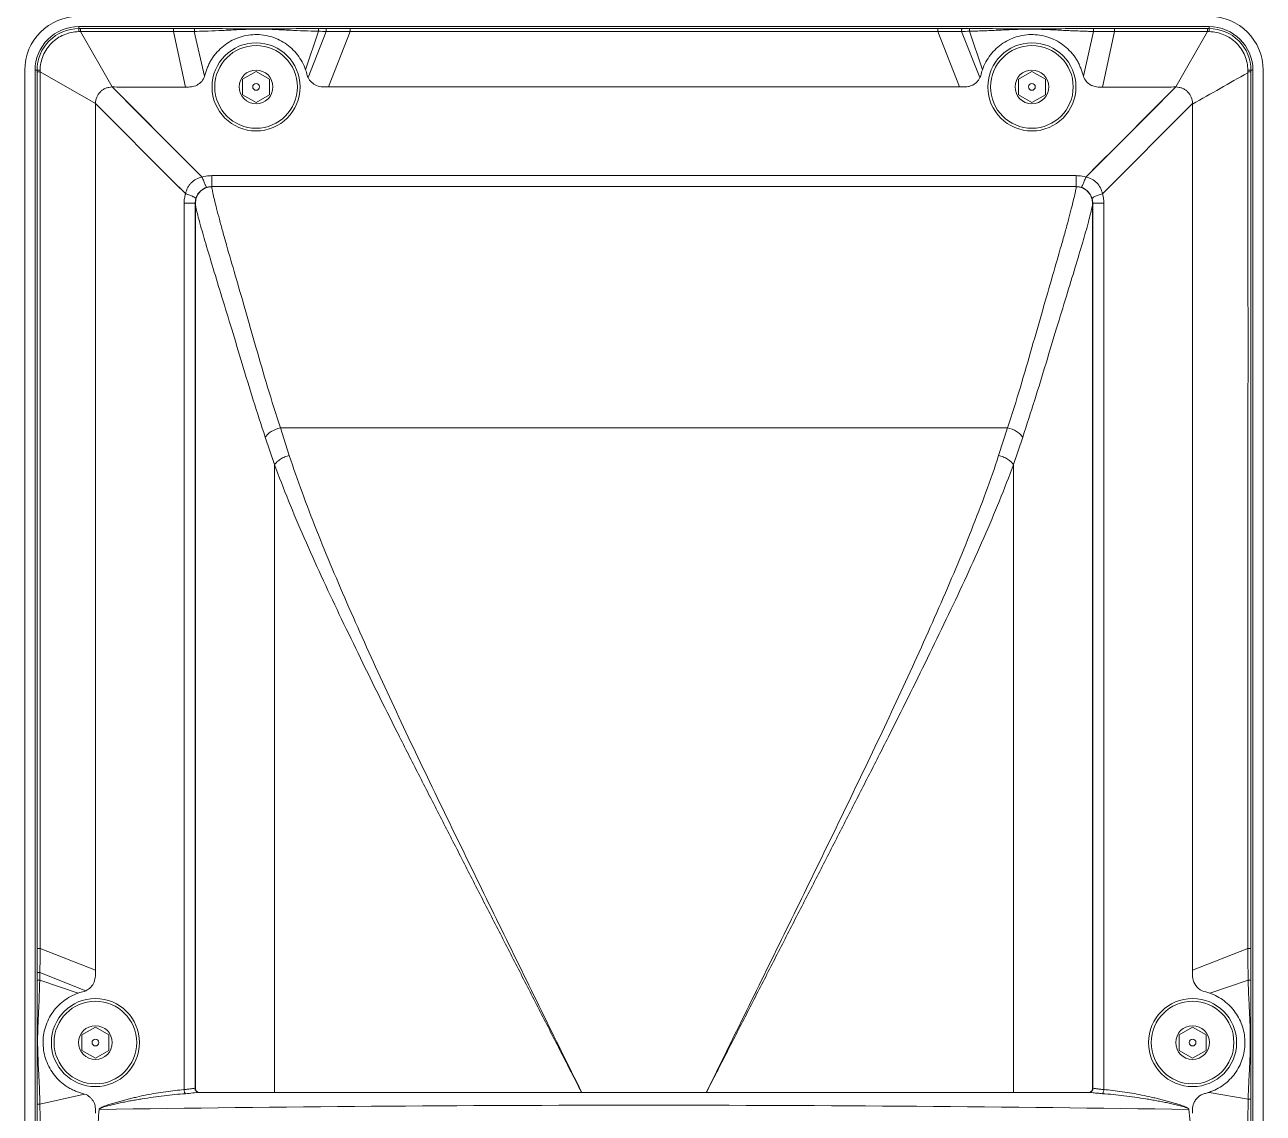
# Model space of a CAD drawing. Header units: millimetres. Extents: x 0 to 3564, y 0 to 2520.
# Drawn here: x 1718.5 to 1867.5, y 1306.8 to 1437.7 of the extents above; entities that cross this region are included whole.
import ezdxf

# ---------------------------------------------------------------- set-up
doc = ezdxf.new("R2010")
doc.units = ezdxf.units.MM
doc.layers.get('0').update_dxf_attribs({"lineweight": 13})

msp = doc.modelspace()

# ---------------------------------------------------------------- linework, layer by layer
for p, q in [((1724.99, 1437.29), (1724.98, 1436.92)), ((1725.19, 1436.92), (1724.98, 1436.92)), ((1724.99, 1437.53), (1724.99, 1437.29)), ((1724.99, 1437.53), (1860.99, 1437.53)), ((1725.19, 1437.29), (1724.99, 1437.29)), ((1725.19, 1437.29), (1725.19, 1436.92)), ((1725.19, 1437.29), (1736.39, 1437.29)), ((1729, 1430.26), (1725.19, 1436.92)), ((1725.19, 1436.92), (1736.39, 1436.92)), ((1736.39, 1436.92), (1736.39, 1437.29)), ((1736.39, 1437.29), (1738.35, 1437.29)), ((1736.39, 1436.92), (1737.82, 1430.25)), ((1738.35, 1437.29), (1739.6, 1437.28)), ((1738.89, 1436.95), (1740.13, 1431.56)), ((1753.84, 1436.96), (1752.28, 1432.34)), ((1754.77, 1436.94), (1752.57, 1431.41)), ((1753.79, 1436.97), (1753.84, 1436.96)), ((1753.8, 1437.28), (1753.83, 1437.28)), ((1753.83, 1437.28), (1754.76, 1437.28)), ((1754.76, 1437.28), (1757.63, 1437.29)), ((1754.76, 1437.28), (1754.77, 1436.94)), ((1755.05, 1430.27), (1757.63, 1436.92)), ((1757.63, 1437.29), (1757.63, 1436.92)), ((1757.63, 1437.29), (1828.35, 1437.29)), ((1828.35, 1436.92), (1757.63, 1436.92)), ((1828.35, 1436.92), (1828.35, 1437.29)), ((1831.22, 1437.28), (1828.35, 1437.29)), ((1828.35, 1436.92), (1830.93, 1430.27)), ((1831.21, 1436.94), (1833.41, 1431.41)), ((1832.27, 1437.28), (1831.22, 1437.28)), ((1832.15, 1437.28), (1832.14, 1437.13)), ((1832.14, 1436.96), (1832.28, 1436.97)), ((1832.14, 1436.96), (1832.28, 1436.97)), ((1832.14, 1436.96), (1833.7, 1432.34)), ((1847.09, 1436.95), (1845.85, 1431.56)), ((1847.65, 1437.28), (1846.3, 1437.28)), ((1849.59, 1437.29), (1847.65, 1437.28)), ((1848.16, 1430.25), (1849.59, 1436.92)), ((1849.59, 1437.29), (1849.59, 1436.92)), ((1860.79, 1437.29), (1849.59, 1437.29)), ((1860.79, 1436.92), (1849.59, 1436.92)), ((1860.79, 1436.92), (1856.98, 1430.26)), ((1860.79, 1437.29), (1860.79, 1436.92)), ((1860.79, 1437.29), (1860.99, 1437.29)), ((1861, 1436.92), (1860.79, 1436.92)), ((1860.99, 1437.29), (1860.99, 1437.53)), ((1860.99, 1437.29), (1861, 1436.92)), ((1718.49, 1432.27), (1718.49, 1275.27)), ((1719.73, 1275.27), (1719.73, 1432.27)), ((1719.97, 1432.27), (1719.73, 1432.27)), ((1719.97, 1432.07), (1719.97, 1432.27)), ((1719.97, 1432.27), (1720.34, 1432.27)), ((1719.97, 1326.57), (1719.97, 1432.07)), ((1719.97, 1432.07), (1720.33, 1432.07)), ((1720.33, 1432.07), (1720.34, 1432.27)), ((1720.33, 1326.57), (1720.33, 1432.07)), ((1720.33, 1432.07), (1726.99, 1428.27)), ((1746.32, 1432.14), (1744.7, 1431.2)), ((1747.94, 1431.2), (1746.32, 1432.14)), ((1839.66, 1432.14), (1838.04, 1431.2)), ((1841.28, 1431.2), (1839.66, 1432.14)), ((1865.65, 1432.07), (1865.64, 1432.27)), ((1866.01, 1432.27), (1865.64, 1432.27)), ((1866.01, 1432.07), (1865.65, 1432.07)), ((1866.25, 1432.27), (1866.01, 1432.27)), ((1866.01, 1432.27), (1866.01, 1432.07)), ((1866.01, 1432.07), (1866.01, 1326.57)), ((1866.25, 1432.27), (1866.25, 1275.27)), ((1867.49, 1275.27), (1867.49, 1432.27)), ((1744.7, 1429.33), (1744.7, 1431.2)), ((1747.94, 1431.2), (1747.94, 1429.33)), ((1838.04, 1429.33), (1838.04, 1431.2)), ((1841.28, 1431.2), (1841.28, 1429.33)), ((1738.6, 1420.66), (1729, 1430.26)), ((1744.7, 1429.33), (1746.32, 1428.39)), ((1746.32, 1428.39), (1747.94, 1429.33)), ((1755.05, 1430.27), (1830.93, 1430.27)), ((1838.04, 1429.33), (1839.66, 1428.39)), ((1839.66, 1428.39), (1841.28, 1429.33)), ((1856.98, 1430.26), (1847.38, 1420.66)), ((1726.99, 1428.27), (1726.99, 1324)), ((1726.99, 1428.27), (1736.6, 1418.66)), ((1848.14, 1417.41), (1858.99, 1428.27)), ((1858.99, 1428.27), (1858.99, 1428.2)), ((1858.99, 1324), (1858.99, 1428.2)), ((1739.01, 1420.24), (1735.46, 1423.79)), ((1739.84, 1419.41), (1738.6, 1420.66)), ((1847.38, 1420.66), (1846.14, 1419.41)), ((1736.6, 1418.66), (1737.85, 1417.41)), ((1740.99, 1419.59), (1740.99, 1418.27)), ((1844.99, 1419.59), (1740.99, 1419.59)), ((1844.99, 1418.27), (1844.99, 1419.59)), ((1846.55, 1419.83), (1846.14, 1419.41)), ((1848.14, 1417.41), (1849.38, 1418.66)), ((1844.99, 1418.27), (1740.99, 1418.27)), ((1737.66, 1416.27), (1737.66, 1309.61)), ((1738.99, 1416.27), (1737.66, 1416.27)), ((1738.99, 1416.27), (1738.99, 1309.77)), ((1739.03, 1416.26), (1738.99, 1416.26)), ((1739.02, 1416.08), (1739.12, 1415.6)), ((1739.03, 1309.62), (1739.03, 1416.26)), ((1846.96, 1416.05), (1846.88, 1415.7)), ((1846.95, 1416.26), (1846.95, 1309.62)), ((1846.99, 1416.26), (1846.95, 1416.26)), ((1846.99, 1309.77), (1846.99, 1416.27)), ((1848.31, 1416.27), (1846.99, 1416.27)), ((1848.32, 1309.61), (1848.32, 1416.27)), ((1749.24, 1389.24), (1836.74, 1389.24)), ((1749.24, 1389.24), (1750.32, 1385.91)), ((1836.74, 1389.24), (1835.66, 1385.91)), ((1747.43, 1388.11), (1748.55, 1384.84)), ((1837.43, 1384.84), (1838.55, 1388.11)), ((1748.55, 1384.84), (1748.55, 1309.27)), ((1837.43, 1384.84), (1837.44, 1309.27)), ((1865.65, 1383.24), (1865.65, 1326.57)), ((1719.97, 1326.57), (1720.33, 1326.57)), ((1719.97, 1323.71), (1719.97, 1326.57)), ((1726.99, 1324), (1720.33, 1326.57)), ((1865.65, 1326.57), (1858.99, 1324)), ((1866.01, 1326.57), (1865.65, 1326.57)), ((1866.01, 1326.57), (1866.01, 1324.15)), ((1719.97, 1323.71), (1720.31, 1323.72)), ((1719.97, 1322.78), (1719.97, 1323.71)), ((1720.31, 1323.72), (1725.85, 1321.51)), ((1866.01, 1324.15), (1866.01, 1322.78)), ((1719.97, 1322.75), (1719.97, 1322.78)), ((1720.29, 1322.74), (1720.29, 1322.79)), ((1720.29, 1322.79), (1724.92, 1321.22)), ((1865.69, 1322.79), (1861.06, 1321.22)), ((1726.99, 1317.14), (1725.37, 1316.2)), ((1725.37, 1314.33), (1725.37, 1316.2)), ((1728.61, 1316.2), (1726.99, 1317.14)), ((1728.61, 1316.2), (1728.61, 1314.33)), ((1858.99, 1317.14), (1857.37, 1316.2)), ((1857.37, 1314.33), (1857.37, 1316.2)), ((1860.61, 1316.2), (1858.99, 1317.14)), ((1860.61, 1316.2), (1860.61, 1314.33)), ((1725.37, 1314.33), (1726.99, 1313.39)), ((1726.99, 1313.39), (1728.61, 1314.33)), ((1857.37, 1314.33), (1858.99, 1313.39)), ((1858.99, 1313.39), (1860.61, 1314.33)), ((1738.97, 1309.77), (1738.99, 1309.77)), ((1846.99, 1309.77), (1847.01, 1309.77)), ((1719.97, 1307.3), (1719.97, 1308.54)), ((1720.31, 1307.84), (1725.69, 1309.07)), ((1739.28, 1309.26), (1738.92, 1309.23)), ((1739.02, 1309.63), (1739.03, 1309.62)), ((1739.44, 1309.27), (1739.28, 1309.26)), ((1739.47, 1309.27), (1739.44, 1309.27)), ((1739.47, 1309.27), (1846.51, 1309.27)), ((1780.41, 1309.27), (1755.12, 1309.27)), ((1846.49, 1309.27), (1846.51, 1309.27)), ((1846.51, 1309.27), (1846.54, 1309.27)), ((1846.54, 1309.27), (1846.71, 1309.26)), ((1846.71, 1309.26), (1847.05, 1309.23)), ((1846.96, 1309.63), (1846.95, 1309.62)), ((1865.69, 1308.45), (1860.97, 1309.28)), ((1719.97, 1305.34), (1719.97, 1307.3)), ((1866.01, 1307.3), (1866.01, 1305.34))]:
    msp.add_line(p, q)
for points in [[(1735.46, 1423.79), (1732.24, 1427.01), (1729, 1430.26)], [(1856.98, 1430.26), (1853.74, 1427.01), (1850.52, 1423.79), (1846.97, 1420.24)], [(1737.02, 1418.25), (1737.43, 1417.83), (1737.85, 1417.41)], [(1830.93, 1309.27), (1805.69, 1309.27), (1780.41, 1309.27)]]:
    msp.add_lwpolyline(points)
for centre, radius in [((1746.32, 1430.27), 5.3), ((1746.32, 1430.27), 4.97), ((1839.66, 1430.27), 5.3), ((1839.66, 1430.27), 4.97), ((1746.32, 1430.27), 2.03), ((1839.66, 1430.27), 2.03), ((1746.32, 1430.27), 0.406), ((1839.66, 1430.27), 0.406), ((1726.99, 1315.27), 5.3), ((1726.99, 1315.27), 4.97), ((1858.99, 1315.27), 5.3), ((1858.99, 1315.27), 4.97), ((1726.99, 1315.27), 2.03), ((1858.99, 1315.27), 2.03), ((1726.99, 1315.27), 0.406), ((1858.99, 1315.27), 0.406)]:
    msp.add_circle(centre, radius)
for centre, radius, start, end in [((1724.99, 1432.27), 6.5, 90, 180), ((1860.99, 1432.27), 6.5, 0, 90), ((1724.99, 1432.27), 5.26, 90, 180.0001), ((1724.99, 1432.27), 5.02, 89.9733, 180.027), ((1735.13, 1594.58), 157.68, 271.3675, 271.8196), ((1757.36, 1568.82), 131.9, 268.4733, 268.8759), ((1828.62, 1568.82), 131.9, 271.1241, 271.5267), ((1846.36, 1436.85), 14.22, 178.8786, 179.5291), ((1851.02, 1601.24), 164.35, 268.3494, 268.6275), ((1860.99, 1432.27), 5.26, 0.0483, 90), ((1860.99, 1432.27), 5.02, 359.9728, 90.0267), ((450.26, 3918.99), 2861.56, 299.49143, 299.64434), ((1845.61, 1435.01), 20.25, 351.366, 351.6598), ((-16826.07, 1398.89), 18691.73, 359.952004, 0.101384), ((1740.99, 1416.27), 2, 90, 180), ((1740.99, 1416.3), 1.95, 125.7949, 144.1838), ((1844.99, 1416.27), 2, 0, 90), ((1844.99, 1416.3), 1.95, 35.8175, 54.2065), ((1844.57, 1416.27), 3.75, 359.9437, 17.7632), ((1844.91, 1416.24), 2.05, 16.7858, 18.121), ((1588.33, 1326.31), 132.01, 358.4734, 358.8758), ((1739.49, 1309.77), 0.5, 180, 270), ((1846.49, 1309.77), 0.5, 270, 0), ((1562.6, 1304.07), 157.76, 1.368, 1.8186), ((1740.88, 1271.15), 38.59, 94.7721, 96.3646), ((1845.11, 1271.17), 38.58, 83.6389, 85.2317), ((1334.81, 1307.25), 531.2, 0.0051, 0.1301), ((1792.99, -2865.75), 4173.48, 89.09982, 90.90003)]:
    msp.add_arc(centre, radius, start, end)
for points, knots in [([(1720.34, 1432.27), (1720.34, 1432.87), (1720.6, 1434.09), (1721.63, 1435.63), (1723.17, 1436.66), (1724.38, 1436.91), (1724.98, 1436.92)], [0, 0, 0, 0, 0.250001, 0.499788, 0.749703, 1, 1, 1, 1]), ([(1738.9, 1437.28), (1738.9, 1437.28), (1738.9, 1437.24), (1738.9, 1437.17), (1738.9, 1437.07), (1738.89, 1436.99), (1738.89, 1436.95)], [0, 0, 0, 0, 0.087449, 0.299728, 0.620603, 1, 1, 1, 1]), ([(1739.6, 1437.28), (1740.78, 1437.28), (1743.15, 1437.28), (1746.7, 1437.27), (1750.25, 1437.28), (1752.62, 1437.28), (1753.8, 1437.28)], [0, 0, 0, 0, 0.249997, 0.5, 0.749997, 1, 1, 1, 1]), ([(1740.13, 1431.56), (1740.23, 1431.89), (1740.38, 1432.38), (1740.64, 1433.01), (1740.88, 1433.47), (1741.16, 1433.89), (1741.58, 1434.43), (1742.18, 1435.04), (1743, 1435.65), (1743.92, 1436.12), (1744.9, 1436.43), (1745.92, 1436.58), (1746.95, 1436.57), (1747.96, 1436.38), (1748.93, 1436.03), (1749.83, 1435.54), (1750.63, 1434.9), (1751.55, 1433.89), (1752.05, 1432.98), (1752.28, 1432.34)], [0, 0, 0, 0, 0.062638, 0.093925, 0.125183, 0.156441, 0.18767, 0.250062, 0.312475, 0.374965, 0.437555, 0.500229, 0.562924, 0.625576, 0.688148, 0.750621, 0.813021, 0.875412, 1, 1, 1, 1]), ([(1740.14, 1436.98), (1740.71, 1437), (1741.84, 1437.04), (1743.55, 1437.13), (1745.26, 1437.21), (1746.97, 1437.23), (1748.68, 1437.18), (1750.38, 1437.09), (1752.09, 1437.02), (1753.23, 1436.98), (1753.79, 1436.97)], [0, 0, 0, 0, 0.124733, 0.249634, 0.374825, 0.500148, 0.625407, 0.75047, 0.87526, 1, 1, 1, 1]), ([(1753.83, 1437.28), (1753.84, 1437.27), (1753.84, 1437.24), (1753.84, 1437.18), (1753.84, 1437.08), (1753.84, 1437), (1753.84, 1436.96)], [0, 0, 0, 0, 0.087161, 0.298072, 0.618006, 1, 1, 1, 1]), ([(1754.77, 1436.94), (1755.25, 1436.93), (1755.96, 1436.92), (1756.91, 1436.92), (1757.39, 1436.93), (1757.63, 1436.92)], [0, 0, 0, 0, 0.499994, 0.749997, 1, 1, 1, 1]), ([(1828.35, 1436.92), (1828.59, 1436.92), (1829.07, 1436.92), (1830.02, 1436.92), (1830.73, 1436.93), (1831.21, 1436.94)], [0, 0, 0, 0, 0.250003, 0.500006, 1, 1, 1, 1]), ([(1831.22, 1437.28), (1831.22, 1437.28), (1831.22, 1437.24), (1831.21, 1437.17), (1831.21, 1437.07), (1831.21, 1436.99), (1831.21, 1436.94)], [0, 0, 0, 0, 0.085649, 0.295945, 0.617319, 1, 1, 1, 1]), ([(1846.3, 1437.28), (1845.13, 1437.28), (1842.79, 1437.28), (1839.28, 1437.27), (1835.78, 1437.28), (1833.44, 1437.28), (1832.27, 1437.28)], [0, 0, 0, 0, 0.249995, 0.5, 0.749999, 1, 1, 1, 1]), ([(1832.28, 1436.97), (1832.86, 1436.98), (1834.03, 1437.02), (1835.78, 1437.1), (1837.53, 1437.19), (1839.28, 1437.23), (1841.04, 1437.2), (1842.79, 1437.11), (1844.54, 1437.02), (1845.71, 1436.98), (1846.29, 1436.97)], [0, 0, 0, 0, 0.124745, 0.24956, 0.374662, 0.499944, 0.625268, 0.750415, 0.875261, 1, 1, 1, 1]), ([(1845.85, 1431.56), (1845.75, 1431.89), (1845.6, 1432.38), (1845.34, 1433.01), (1845.1, 1433.47), (1844.82, 1433.89), (1844.4, 1434.43), (1843.8, 1435.04), (1842.98, 1435.65), (1842.06, 1436.12), (1841.08, 1436.43), (1840.07, 1436.58), (1839.04, 1436.57), (1838.02, 1436.38), (1837.06, 1436.03), (1836.15, 1435.54), (1835.35, 1434.9), (1834.43, 1433.89), (1833.93, 1432.98), (1833.7, 1432.34)], [0, 0, 0, 0, 0.062638, 0.093923, 0.125182, 0.156439, 0.187667, 0.25006, 0.312473, 0.374963, 0.437553, 0.500227, 0.562922, 0.625575, 0.688147, 0.75062, 0.81302, 0.875412, 1, 1, 1, 1]), ([(1847.08, 1437.28), (1847.08, 1437.28), (1847.08, 1437.24), (1847.08, 1437.17), (1847.08, 1437.07), (1847.09, 1436.99), (1847.09, 1436.95)], [0, 0, 0, 0, 0.087448, 0.299725, 0.6206, 1, 1, 1, 1]), ([(1861, 1436.92), (1861.6, 1436.91), (1862.81, 1436.66), (1864.35, 1435.63), (1865.38, 1434.09), (1865.64, 1432.87), (1865.64, 1432.27)], [0, 0, 0, 0, 0.250297, 0.500212, 0.749999, 1, 1, 1, 1]), ([(1752.28, 1432.34), (1752.36, 1432.11), (1752.42, 1431.79), (1752.53, 1431.48), (1752.57, 1431.41)], [0, 0, 0, 0, 0.74984, 1, 1, 1, 1]), ([(1833.41, 1431.41), (1833.45, 1431.48), (1833.56, 1431.79), (1833.62, 1432.11), (1833.7, 1432.34)], [0, 0, 0, 0, 0.25016, 1, 1, 1, 1]), ([(1740.13, 1431.56), (1740.06, 1431.34), (1739.81, 1430.91), (1739.24, 1430.45), (1738.54, 1430.24), (1738.06, 1430.25), (1737.82, 1430.25)], [0, 0, 0, 0, 0.249796, 0.499648, 0.749748, 1, 1, 1, 1]), ([(1752.57, 1431.41), (1752.67, 1431.19), (1752.96, 1430.79), (1753.59, 1430.38), (1754.32, 1430.24), (1754.81, 1430.27), (1755.05, 1430.27)], [0, 0, 0, 0, 0.249782, 0.499562, 0.749551, 1, 1, 1, 1]), ([(1830.93, 1430.27), (1831.05, 1430.27), (1831.3, 1430.26), (1831.66, 1430.26), (1832.03, 1430.3), (1832.49, 1430.45), (1833.02, 1430.78), (1833.31, 1431.19), (1833.41, 1431.41)], [0, 0, 0, 0, 0.125271, 0.250596, 0.375864, 0.501127, 0.750577, 1, 1, 1, 1]), ([(1845.85, 1431.56), (1845.93, 1431.34), (1846.17, 1430.91), (1846.65, 1430.53), (1847.09, 1430.35), (1847.56, 1430.24), (1847.92, 1430.25), (1848.16, 1430.25)], [0, 0, 0, 0, 0.249418, 0.499101, 0.6244, 0.7498, 1, 1, 1, 1]), ([(1729, 1430.26), (1728.87, 1430.26), (1728.6, 1430.23), (1728.23, 1430.12), (1727.88, 1429.93), (1727.48, 1429.6), (1727.1, 1429.05), (1726.99, 1428.53), (1726.99, 1428.27)], [0, 0, 0, 0, 0.125285, 0.250513, 0.375875, 0.501269, 0.750593, 1, 1, 1, 1]), ([(1737.82, 1430.25), (1737.08, 1430.25), (1735.61, 1430.23), (1733.41, 1430.23), (1731.2, 1430.25), (1729.73, 1430.26), (1729, 1430.26)], [0, 0, 0, 0, 0.249999, 0.499998, 0.75, 1, 1, 1, 1]), ([(1848.16, 1430.25), (1849.63, 1430.25), (1851.84, 1430.23), (1854.78, 1430.24), (1856.25, 1430.26), (1856.98, 1430.26)], [0, 0, 0, 0, 0.500001, 0.75, 1, 1, 1, 1]), ([(1856.98, 1430.26), (1857.12, 1430.26), (1857.38, 1430.23), (1857.75, 1430.12), (1858.1, 1429.93), (1858.5, 1429.6), (1858.88, 1429.05), (1858.99, 1428.53), (1858.99, 1428.27)], [0, 0, 0, 0, 0.125306, 0.250523, 0.37588, 0.501273, 0.750578, 1, 1, 1, 1]), ([(1739.84, 1419.41), (1739.35, 1419.33), (1738.75, 1419.02), (1738.27, 1418.45), (1738.11, 1418.18), (1738, 1417.96), (1737.94, 1417.78), (1737.89, 1417.63), (1737.86, 1417.51), (1737.85, 1417.45), (1737.85, 1417.41)], [0, 0, 0, 0, 0.496467, 0.622423, 0.748311, 0.811268, 0.874196, 0.937103, 0.968556, 1, 1, 1, 1]), ([(1740.99, 1419.59), (1740.89, 1419.59), (1740.5, 1419.58), (1740.12, 1419.5), (1739.84, 1419.41)], [0, 0, 0, 0, 0.250846, 1, 1, 1, 1]), ([(1739.84, 1419.41), (1739.9, 1419.24), (1740.01, 1418.94), (1740.15, 1418.58), (1740.26, 1418.37), (1740.32, 1418.26), (1740.36, 1418.2), (1740.4, 1418.18), (1740.42, 1418.18)], [0, 0, 0, 0, 0.386877, 0.709911, 0.830217, 0.917975, 0.972512, 1, 1, 1, 1]), ([(1846.14, 1419.41), (1845.86, 1419.5), (1845.48, 1419.58), (1845.09, 1419.59), (1844.99, 1419.59)], [0, 0, 0, 0, 0.749157, 1, 1, 1, 1]), ([(1846.14, 1419.41), (1846.08, 1419.24), (1845.97, 1418.94), (1845.83, 1418.58), (1845.72, 1418.36), (1845.66, 1418.26), (1845.61, 1418.2), (1845.58, 1418.18), (1845.57, 1418.18)], [0, 0, 0, 0, 0.390462, 0.713565, 0.832936, 0.919561, 0.973129, 1, 1, 1, 1]), ([(1848.14, 1417.41), (1848.1, 1417.66), (1847.93, 1418.14), (1847.49, 1418.76), (1846.87, 1419.21), (1846.39, 1419.37), (1846.14, 1419.41)], [0, 0, 0, 0, 0.249779, 0.499703, 0.750198, 1, 1, 1, 1]), ([(1737.85, 1417.41), (1737.79, 1417.23), (1737.69, 1416.85), (1737.66, 1416.46), (1737.66, 1416.27)], [0, 0, 0, 0, 0.499183, 1, 1, 1, 1]), ([(1739.07, 1416.84), (1739.08, 1416.85), (1739.05, 1416.89), (1738.99, 1416.94), (1738.89, 1417), (1738.67, 1417.1), (1738.32, 1417.25), (1738.02, 1417.36), (1737.85, 1417.41)], [0, 0, 0, 0, 0.028939, 0.085201, 0.17248, 0.2897, 0.60403, 1, 1, 1, 1]), ([(1741.01, 1418.08), (1741.01, 1418.11), (1741, 1418.15), (1740.99, 1418.21), (1740.99, 1418.26), (1740.99, 1418.28), (1741, 1418.29)], [0, 0, 0, 0, 0.385932, 0.681055, 0.88517, 1, 1, 1, 1]), ([(1749.24, 1389.24), (1748.7, 1390.87), (1747.71, 1394.1), (1746.33, 1398.86), (1745.05, 1403.35), (1743.86, 1407.45), (1742.95, 1410.58), (1742.32, 1412.82), (1741.92, 1414.28), (1741.59, 1415.55), (1741.32, 1416.62), (1741.14, 1417.44), (1741.04, 1417.9), (1741.01, 1418.08)], [0, 0, 0, 0, 0.171736, 0.338194, 0.495205, 0.638576, 0.765191, 0.821216, 0.871697, 0.915956, 0.953164, 0.981765, 1, 1, 1, 1]), ([(1844.97, 1418.07), (1844.94, 1417.88), (1844.84, 1417.42), (1844.65, 1416.59), (1844.39, 1415.52), (1844.05, 1414.24), (1843.65, 1412.79), (1843.02, 1410.55), (1842.11, 1407.42), (1840.92, 1403.32), (1839.65, 1398.84), (1838.27, 1394.09), (1837.28, 1390.87), (1836.74, 1389.24)], [0, 0, 0, 0, 0.018573, 0.047421, 0.084789, 0.129149, 0.179689, 0.235736, 0.362312, 0.505553, 0.662358, 0.828554, 1, 1, 1, 1]), ([(1844.99, 1418.29), (1844.99, 1418.28), (1844.99, 1418.25), (1844.99, 1418.21), (1844.98, 1418.15), (1844.97, 1418.1), (1844.97, 1418.07)], [0, 0, 0, 0, 0.112194, 0.315447, 0.611472, 1, 1, 1, 1]), ([(1848.14, 1417.42), (1847.97, 1417.36), (1847.66, 1417.25), (1847.31, 1417.11), (1847.09, 1417), (1846.99, 1416.94), (1846.93, 1416.89), (1846.9, 1416.85), (1846.91, 1416.84)], [0, 0, 0, 0, 0.386862, 0.709899, 0.830208, 0.91797, 0.972509, 1, 1, 1, 1]), ([(1739.12, 1415.6), (1739.18, 1415.35), (1739.32, 1414.77), (1739.69, 1413.38), (1740.31, 1411.24), (1741.2, 1408.27), (1742.26, 1404.83), (1743.43, 1401.01), (1744.67, 1396.87), (1745.98, 1392.53), (1746.94, 1389.59), (1747.43, 1388.11)], [0, 0, 0, 0, 0.027053, 0.062053, 0.150732, 0.259881, 0.385876, 0.526009, 0.677469, 0.836544, 1, 1, 1, 1]), ([(1846.88, 1415.7), (1846.83, 1415.46), (1846.69, 1414.9), (1846.34, 1413.52), (1845.72, 1411.39), (1844.83, 1408.42), (1843.77, 1404.97), (1842.59, 1401.12), (1841.34, 1396.96), (1840.01, 1392.57), (1839.05, 1389.6), (1838.55, 1388.11)], [0, 0, 0, 0, 0.025831, 0.060043, 0.14782, 0.256637, 0.382744, 0.523284, 0.675505, 0.835517, 1, 1, 1, 1]), ([(1747.43, 1388.11), (1747.51, 1388.24), (1747.72, 1388.5), (1748.3, 1388.94), (1748.85, 1389.15), (1749.24, 1389.24)], [0, 0, 0, 0, 0.205841, 0.456876, 1, 1, 1, 1]), ([(1838.55, 1388.11), (1838.47, 1388.24), (1838.25, 1388.51), (1837.66, 1388.94), (1837.12, 1389.16), (1836.74, 1389.24)], [0, 0, 0, 0, 0.215731, 0.471958, 1, 1, 1, 1]), ([(1748.55, 1384.84), (1748.63, 1384.96), (1748.85, 1385.2), (1749.26, 1385.5), (1749.77, 1385.75), (1750.13, 1385.86), (1750.32, 1385.91)], [0, 0, 0, 0, 0.206646, 0.455877, 0.729573, 1, 1, 1, 1]), ([(1785.5, 1309.27), (1783.88, 1312.55), (1780.65, 1319.09), (1775.84, 1328.9), (1771.06, 1338.67), (1766.36, 1348.38), (1762.54, 1356.43), (1759.62, 1362.84), (1757.5, 1367.59), (1755.48, 1372.27), (1753.59, 1376.9), (1751.86, 1381.43), (1750.8, 1384.43), (1750.32, 1385.91)], [0, 0, 0, 0, 0.129858, 0.259432, 0.388442, 0.516506, 0.642995, 0.705406, 0.767017, 0.8276, 0.88691, 0.944538, 1, 1, 1, 1]), ([(1835.66, 1385.91), (1835.18, 1384.43), (1834.12, 1381.43), (1832.39, 1376.9), (1830.5, 1372.27), (1828.48, 1367.59), (1826.37, 1362.84), (1823.44, 1356.43), (1819.62, 1348.38), (1814.92, 1338.67), (1810.15, 1328.9), (1805.33, 1319.09), (1802.1, 1312.55), (1800.49, 1309.27)], [0, 0, 0, 0, 0.055462, 0.113089, 0.172398, 0.232982, 0.294592, 0.357004, 0.483492, 0.611557, 0.740567, 0.870141, 1, 1, 1, 1]), ([(1837.43, 1384.84), (1837.36, 1384.96), (1837.14, 1385.2), (1836.72, 1385.5), (1836.21, 1385.75), (1835.85, 1385.86), (1835.66, 1385.91)], [0, 0, 0, 0, 0.205646, 0.454319, 0.728392, 1, 1, 1, 1]), ([(1748.55, 1384.84), (1749.07, 1383.37), (1750.23, 1380.41), (1752.12, 1375.94), (1754.17, 1371.38), (1756.34, 1366.77), (1758.6, 1362.09), (1760.92, 1357.37), (1763.29, 1352.63), (1765.71, 1347.86), (1768.16, 1343.08), (1770.62, 1338.28), (1773.08, 1333.46), (1775.56, 1328.64), (1778.04, 1323.8), (1780.52, 1318.96), (1783, 1314.12), (1784.65, 1310.89), (1785.48, 1309.27)], [0, 0, 0, 0, 0.055562, 0.113365, 0.172884, 0.23367, 0.295451, 0.357976, 0.421067, 0.4846, 0.548474, 0.612606, 0.676932, 0.741401, 0.805972, 0.870612, 0.935295, 1, 1, 1, 1]), ([(1837.43, 1384.84), (1836.91, 1383.37), (1835.75, 1380.41), (1833.86, 1375.94), (1831.81, 1371.38), (1829.64, 1366.76), (1827.38, 1362.09), (1825.06, 1357.37), (1822.69, 1352.63), (1820.27, 1347.86), (1817.82, 1343.08), (1815.37, 1338.28), (1812.9, 1333.46), (1810.42, 1328.64), (1807.94, 1323.8), (1805.46, 1318.96), (1802.98, 1314.12), (1801.33, 1310.89), (1800.5, 1309.27)], [0, 0, 0, 0, 0.055564, 0.11337, 0.172886, 0.233672, 0.295454, 0.357978, 0.421069, 0.484601, 0.548475, 0.612607, 0.676933, 0.741401, 0.805972, 0.870612, 0.935295, 1, 1, 1, 1]), ([(1720.31, 1323.72), (1720.32, 1324.19), (1720.33, 1324.91), (1720.33, 1325.86), (1720.33, 1326.33), (1720.33, 1326.57)], [0, 0, 0, 0, 0.499994, 0.749997, 1, 1, 1, 1]), ([(1865.65, 1326.57), (1865.65, 1325.94), (1865.64, 1324.68), (1865.67, 1323.42), (1865.69, 1322.79)], [0, 0, 0, 0, 0.500055, 1, 1, 1, 1]), ([(1725.85, 1321.51), (1726.07, 1321.62), (1726.47, 1321.91), (1726.88, 1322.54), (1727.02, 1323.27), (1726.99, 1323.75), (1726.99, 1324)], [0, 0, 0, 0, 0.249781, 0.499565, 0.74955, 1, 1, 1, 1]), ([(1861.06, 1321.22), (1860.76, 1321.33), (1860.1, 1321.43), (1859.32, 1322.08), (1859, 1322.86), (1858.98, 1323.51), (1858.99, 1323.83), (1858.99, 1324)], [0, 0, 0, 0, 0.250827, 0.499603, 0.74881, 0.874383, 1, 1, 1, 1]), ([(1719.97, 1322.78), (1719.98, 1322.78), (1720.01, 1322.78), (1720.08, 1322.79), (1720.18, 1322.79), (1720.25, 1322.79), (1720.29, 1322.79)], [0, 0, 0, 0, 0.087157, 0.298066, 0.618002, 1, 1, 1, 1]), ([(1719.97, 1308.54), (1719.97, 1309.73), (1719.98, 1312.09), (1719.99, 1315.65), (1719.98, 1319.2), (1719.97, 1321.57), (1719.97, 1322.75)], [0, 0, 0, 0, 0.249997, 0.5, 0.749997, 1, 1, 1, 1]), ([(1720.28, 1309.08), (1720.26, 1309.65), (1720.21, 1310.78), (1720.12, 1312.49), (1720.05, 1314.2), (1720.03, 1315.91), (1720.08, 1317.62), (1720.17, 1319.33), (1720.24, 1321.04), (1720.28, 1322.17), (1720.29, 1322.74)], [0, 0, 0, 0, 0.124733, 0.249634, 0.374825, 0.500148, 0.625407, 0.75047, 0.87526, 1, 1, 1, 1]), ([(1865.69, 1322.79), (1865.69, 1322.19), (1865.73, 1321), (1865.83, 1319.2), (1865.91, 1317.41), (1865.95, 1315.62), (1865.92, 1313.82), (1865.84, 1312.03), (1865.74, 1310.24), (1865.69, 1309.04), (1865.69, 1308.45)], [0, 0, 0, 0, 0.124989, 0.250015, 0.375007, 0.500001, 0.624995, 0.749986, 0.875009, 1, 1, 1, 1]), ([(1866.01, 1322.78), (1866, 1322.78), (1865.96, 1322.78), (1865.9, 1322.79), (1865.8, 1322.79), (1865.73, 1322.79), (1865.69, 1322.79)], [0, 0, 0, 0, 0.088047, 0.300121, 0.619946, 1, 1, 1, 1]), ([(1866.01, 1308.46), (1866.01, 1309.65), (1866, 1312.04), (1865.99, 1315.62), (1866, 1319.2), (1866.01, 1321.59), (1866.01, 1322.78)], [0, 0, 0, 0, 0.250211, 0.499934, 0.749758, 1, 1, 1, 1]), ([(1725.69, 1309.07), (1725.37, 1309.18), (1724.88, 1309.32), (1724.24, 1309.58), (1723.79, 1309.82), (1723.36, 1310.1), (1722.82, 1310.52), (1722.21, 1311.12), (1721.61, 1311.95), (1721.14, 1312.86), (1720.83, 1313.84), (1720.68, 1314.86), (1720.69, 1315.89), (1720.88, 1316.9), (1721.22, 1317.87), (1721.72, 1318.77), (1722.36, 1319.58), (1723.37, 1320.49), (1724.28, 1321), (1724.92, 1321.22)], [0, 0, 0, 0, 0.062638, 0.093925, 0.125183, 0.156441, 0.18767, 0.250062, 0.312475, 0.374965, 0.437555, 0.500229, 0.562924, 0.625577, 0.688148, 0.750622, 0.813022, 0.875413, 1, 1, 1, 1]), ([(1724.92, 1321.22), (1725.15, 1321.31), (1725.47, 1321.36), (1725.78, 1321.48), (1725.85, 1321.51)], [0, 0, 0, 0, 0.74984, 1, 1, 1, 1]), ([(1861.06, 1321.22), (1861.67, 1321), (1862.84, 1320.38), (1864.22, 1318.96), (1864.95, 1317.48), (1865.25, 1316.2), (1865.34, 1314.9), (1865.07, 1313.26), (1864.17, 1311.5), (1862.77, 1310.09), (1861.59, 1309.5), (1860.97, 1309.28)], [0, 0, 0, 0, 0.12497, 0.249689, 0.374592, 0.437373, 0.5002, 0.625473, 0.750355, 0.875049, 1, 1, 1, 1]), ([(1738.97, 1309.77), (1738.92, 1309.77), (1738.78, 1309.75), (1738.51, 1309.72), (1738.12, 1309.66), (1737.83, 1309.63), (1737.66, 1309.61)], [0, 0, 0, 0, 0.110921, 0.326408, 0.631716, 1, 1, 1, 1]), ([(1738.97, 1309.77), (1738.97, 1309.7), (1739, 1309.57), (1739.14, 1309.35), (1739.34, 1309.27), (1739.47, 1309.27)], [0, 0, 0, 0, 0.24562, 0.505932, 1, 1, 1, 1]), ([(1846.51, 1309.27), (1846.64, 1309.27), (1846.84, 1309.35), (1846.98, 1309.57), (1847.01, 1309.7), (1847.01, 1309.77)], [0, 0, 0, 0, 0.494069, 0.75438, 1, 1, 1, 1]), ([(1848.31, 1309.61), (1848.15, 1309.63), (1847.86, 1309.66), (1847.47, 1309.72), (1847.2, 1309.75), (1847.06, 1309.77), (1847.01, 1309.77)], [0, 0, 0, 0, 0.368446, 0.67364, 0.889065, 1, 1, 1, 1]), ([(1725.69, 1309.07), (1725.92, 1309), (1726.24, 1308.81), (1726.57, 1308.47), (1726.77, 1308.17), (1726.92, 1307.84), (1726.98, 1307.48), (1727.01, 1307.12), (1727.01, 1306.88), (1727.01, 1306.76)], [0, 0, 0, 0, 0.249117, 0.374302, 0.499772, 0.624699, 0.749893, 0.875062, 1, 1, 1, 1]), ([(1727.44, 1307.21), (1727.44, 1307.24), (1727.46, 1307.29), (1727.53, 1307.36), (1727.68, 1307.45), (1727.91, 1307.55), (1728.2, 1307.66), (1728.48, 1307.76), (1728.77, 1307.85), (1729.15, 1307.97), (1729.63, 1308.11), (1730.21, 1308.27), (1730.8, 1308.43), (1731.38, 1308.57), (1732.15, 1308.76), (1733.12, 1308.97), (1734.28, 1309.18), (1735.44, 1309.37), (1736.21, 1309.46), (1736.6, 1309.51)], [0, 0, 0, 0, 0.007879, 0.015834, 0.031685, 0.063413, 0.095145, 0.12687, 0.158582, 0.190279, 0.253617, 0.316863, 0.379996, 0.442993, 0.505833, 0.630938, 0.755128, 0.878213, 1, 1, 1, 1]), ([(1737.84, 1309.12), (1737.41, 1309.09), (1736.54, 1309.02), (1735.24, 1308.87), (1733.93, 1308.7), (1732.83, 1308.53), (1731.95, 1308.39), (1731.29, 1308.27), (1730.64, 1308.15), (1729.98, 1308.01), (1729.43, 1307.89), (1728.99, 1307.79), (1728.67, 1307.71), (1728.34, 1307.62), (1728.07, 1307.54), (1727.86, 1307.47), (1727.7, 1307.41), (1727.58, 1307.35), (1727.48, 1307.29), (1727.44, 1307.24), (1727.44, 1307.21)], [0, 0, 0, 0, 0.121683, 0.244971, 0.36945, 0.494755, 0.557629, 0.620616, 0.683695, 0.746849, 0.810066, 0.841693, 0.873331, 0.904978, 0.936631, 0.952462, 0.968288, 0.984068, 0.992097, 1, 1, 1, 1]), ([(1737.66, 1309.61), (1737.67, 1309.55), (1737.68, 1309.44), (1737.72, 1309.29), (1737.77, 1309.19), (1737.81, 1309.13), (1737.84, 1309.12)], [0, 0, 0, 0, 0.335107, 0.636998, 0.858956, 1, 1, 1, 1]), ([(1738.92, 1309.23), (1738.85, 1309.22), (1738.48, 1309.18), (1738.12, 1309.14), (1737.84, 1309.12)], [0, 0, 0, 0, 0.214025, 1, 1, 1, 1]), ([(1847.05, 1309.23), (1847.21, 1309.21), (1847.58, 1309.17), (1847.94, 1309.14), (1848.14, 1309.12)], [0, 0, 0, 0, 0.454852, 1, 1, 1, 1]), ([(1848.14, 1309.12), (1848.17, 1309.14), (1848.21, 1309.19), (1848.26, 1309.3), (1848.3, 1309.45), (1848.31, 1309.56), (1848.31, 1309.61)], [0, 0, 0, 0, 0.15624, 0.391493, 0.68887, 1, 1, 1, 1]), ([(1848.14, 1309.12), (1848.57, 1309.09), (1849.44, 1309.02), (1850.74, 1308.87), (1852.06, 1308.7), (1853.16, 1308.53), (1854.04, 1308.39), (1854.7, 1308.27), (1855.36, 1308.14), (1856.01, 1308.01), (1856.56, 1307.89), (1857, 1307.79), (1857.33, 1307.7), (1857.65, 1307.62), (1857.92, 1307.54), (1858.14, 1307.47), (1858.29, 1307.41), (1858.45, 1307.34), (1858.54, 1307.27), (1858.56, 1307.22)], [0, 0, 0, 0, 0.121712, 0.245035, 0.369552, 0.494894, 0.557787, 0.620792, 0.683889, 0.747062, 0.810297, 0.841934, 0.873581, 0.905237, 0.936899, 0.952732, 0.968566, 0.984392, 1, 1, 1, 1]), ([(1849.38, 1309.51), (1849.77, 1309.46), (1850.54, 1309.37), (1851.7, 1309.18), (1852.86, 1308.96), (1853.83, 1308.75), (1854.61, 1308.57), (1855.19, 1308.43), (1855.78, 1308.27), (1856.36, 1308.11), (1856.84, 1307.97), (1857.23, 1307.85), (1857.51, 1307.76), (1857.8, 1307.66), (1858.08, 1307.55), (1858.31, 1307.45), (1858.46, 1307.36), (1858.54, 1307.29), (1858.56, 1307.24), (1858.56, 1307.21)], [0, 0, 0, 0, 0.121782, 0.244863, 0.369052, 0.494157, 0.556996, 0.619992, 0.683124, 0.74637, 0.809707, 0.841403, 0.873114, 0.904838, 0.93657, 0.968297, 0.984149, 0.992103, 1, 1, 1, 1]), ([(1858.98, 1306.77), (1858.99, 1306.92), (1858.97, 1307.21), (1859.01, 1307.66), (1859.16, 1308.09), (1859.41, 1308.47), (1859.73, 1308.79), (1860.05, 1308.99), (1860.33, 1309.1), (1860.61, 1309.18), (1860.83, 1309.24), (1860.97, 1309.28)], [0, 0, 0, 0, 0.125258, 0.249702, 0.374868, 0.500468, 0.62546, 0.750526, 0.813043, 0.875393, 1, 1, 1, 1]), ([(1865.69, 1308.45), (1865.66, 1307.67), (1865.65, 1306.63), (1865.65, 1305.6), (1865.65, 1305.34)], [0, 0, 0, 0, 0.749622, 1, 1, 1, 1]), ([(1866.01, 1308.46), (1866, 1308.45), (1865.99, 1308.45), (1865.96, 1308.45), (1865.9, 1308.45), (1865.8, 1308.45), (1865.73, 1308.45), (1865.69, 1308.45)], [0, 0, 0, 0, 0.027596, 0.086638, 0.296729, 0.61675, 1, 1, 1, 1]), ([(1719.97, 1307.85), (1719.98, 1307.85), (1720.02, 1307.85), (1720.09, 1307.84), (1720.19, 1307.84), (1720.27, 1307.84), (1720.31, 1307.84)], [0, 0, 0, 0, 0.087443, 0.299718, 0.620595, 1, 1, 1, 1]), ([(1727.44, 1283.3), (1727.34, 1284.29), (1727.27, 1285.79), (1727.22, 1287.78), (1727.19, 1289.78), (1727.17, 1292.27), (1727.17, 1295.26), (1727.17, 1298.25), (1727.2, 1301.24), (1727.25, 1304.23), (1727.34, 1306.22), (1727.44, 1307.21)], [0, 0, 0, 0, 0.124992, 0.187493, 0.249994, 0.374997, 0.5, 0.625003, 0.750006, 0.875006, 1, 1, 1, 1]), ([(1858.56, 1307.21), (1858.67, 1306.22), (1858.77, 1304.23), (1858.82, 1301.24), (1858.84, 1298.25), (1858.85, 1295.27), (1858.84, 1292.28), (1858.82, 1289.79), (1858.79, 1287.79), (1858.75, 1285.8), (1858.67, 1284.31), (1858.56, 1283.32)], [0, 0, 0, 0, 0.12499, 0.249992, 0.374996, 0.5, 0.625004, 0.750008, 0.81251, 0.875013, 1, 1, 1, 1])]:
    msp.add_open_spline(points, degree=3, knots=knots)
for points in [[(1736.39, 1436.92), (1737.23, 1436.92), (1738.06, 1436.93), (1738.89, 1436.95)], [(1847.09, 1436.95), (1847.92, 1436.93), (1848.75, 1436.92), (1849.59, 1436.92)], [(1739.13, 1416.88), (1739.19, 1417.08), (1739.29, 1417.27), (1739.41, 1417.44)], [(1739.85, 1417.88), (1740.02, 1418), (1740.22, 1418.1), (1740.42, 1418.17)], [(1740.42, 1418.17), (1740.6, 1418.23), (1740.8, 1418.26), (1740.99, 1418.26)], [(1844.99, 1418.26), (1845.19, 1418.26), (1845.39, 1418.22), (1845.57, 1418.16)], [(1845.57, 1418.16), (1845.77, 1418.1), (1845.96, 1418), (1846.13, 1417.88)], [(1846.57, 1417.44), (1846.69, 1417.27), (1846.79, 1417.08), (1846.85, 1416.88)], [(1739.03, 1416.26), (1739.03, 1416.47), (1739.06, 1416.68), (1739.13, 1416.88)], [(1846.87, 1416.84), (1846.92, 1416.65), (1846.95, 1416.46), (1846.95, 1416.26)], [(1720.33, 1305.34), (1720.33, 1306.17), (1720.33, 1307.01), (1720.31, 1307.84)]]:
    msp.add_open_spline(points, degree=3)

doc.saveas('drawing.dxf')
